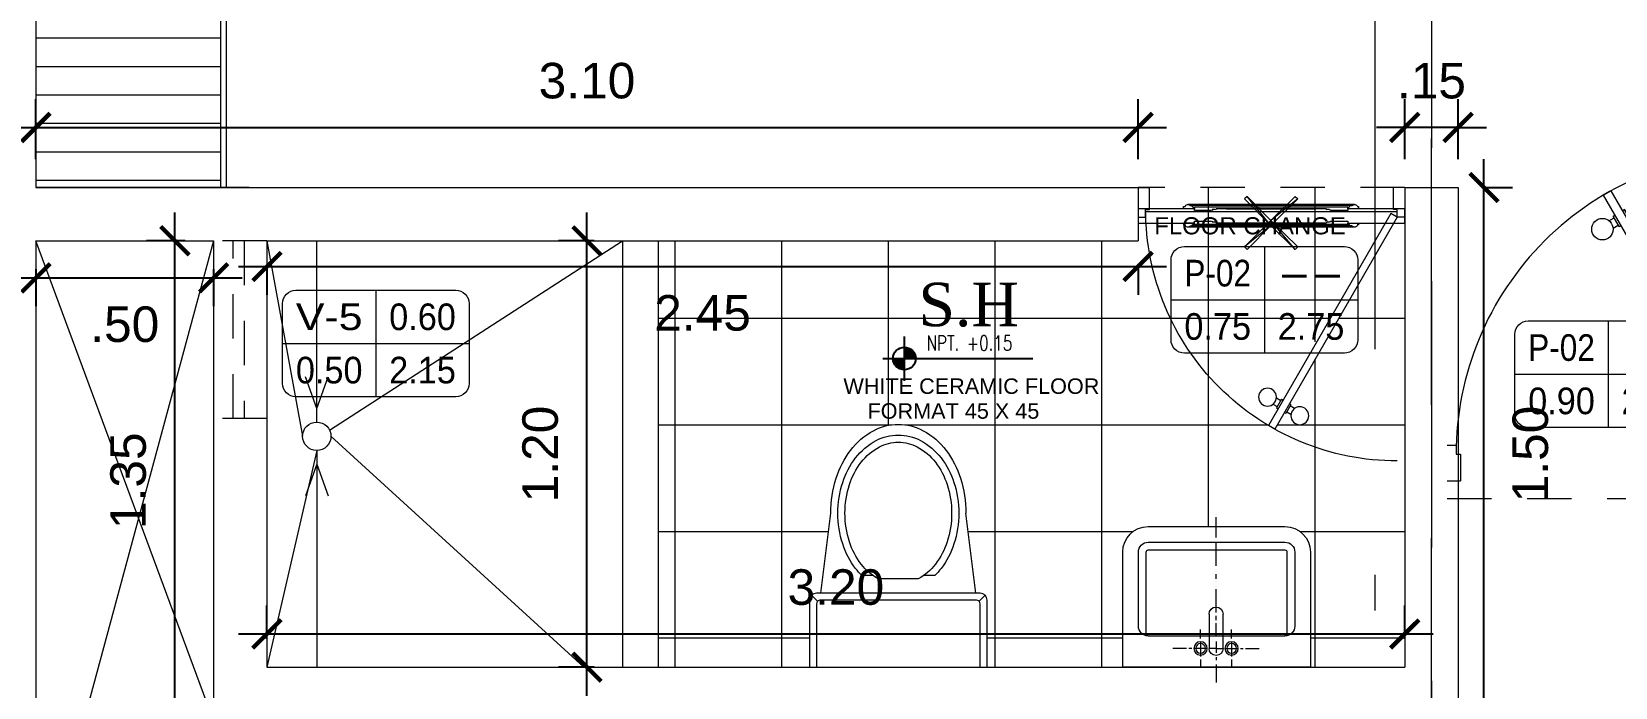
# Model space of a CAD drawing. Header units: millimetres. Extents: x -59 to 123, y 54 to 155.
# Drawn here: x -26.93 to -22.476, y 146.251 to 148.096 of the extents above; entities that cross this region are included whole.
import ezdxf
from ezdxf.enums import TextEntityAlignment as Align

# ---------------------------------------------------------------- set-up
doc = ezdxf.new("R2010")
doc.units = ezdxf.units.MM
for name, pattern in [('ACAD_ISO02W100', [15, 12, -3]), ('CONTINUA', [0]), ('DASHDOT', [25.4, 12.7, -6.35, 0, -6.35]), ('DASHED', [0.75, 0.5, -0.25]), ('HIDDEN2', [0.1875, 0.125, -0.0625])]:
    doc.linetypes.add(name, pattern=pattern)
doc.layers.get('0').update_dxf_attribs({"lineweight": 9})
doc.layers.get('Defpoints').update_dxf_attribs({"lineweight": 0})
for name, color, linetype in [('A-COT', 8, 'Continuous'), ('A-IND niveles', 8, 'Continuous'), ('A-PROY', 8, 'HIDDEN2'), ('A-TEX 010', 7, 'Continuous'), ('TEXTO', 2, 'Continuous')]:
    doc.layers.add(name, color=color, linetype=linetype)
for name, color, linetype, lineweight in [('DET-CORTE', 86, 'Continuous', 50), ('EJES', 6, 'ACAD_ISO02W100', 5), ('HP-Mobiliario', 251, 'Continuous', 0), ('mobiliario', 7, 'Continuous', 0), ('MUROS', 7, 'Continuous', 80), ('pisos', 251, 'Continuous', 0), ('PUERTAS', 7, 'Continuous', 9), ('SANITARIOS', 7, 'Continuous', 5), ('TEXTO1', 7, 'Continuous', 0), ('TEXTOS', 3, 'Continuous', 0), ('VIDRIO', 7, 'Continuous', 5)]:
    doc.layers.add(name, color=color, linetype=linetype, lineweight=lineweight)
doc.styles.add('ARIAL', font='arial.ttf')
doc.styles.add('ROMANS', font='ROMANS.SHX', dxfattribs={"width": 1.35, "height": 0.29})
doc.styles.add('ROMANS 0.75', font='romans.shx', dxfattribs={"width": 0.75})
doc.styles.add('S', font='romand.shx')
doc.styles.add('style1', font='arial.ttf', dxfattribs={"height": 0.1})
doc.styles.add('text100', font='swissek.ttf', dxfattribs={"height": 0.25})
doc.dimstyles.new('luis1', dxfattribs={"dimtxt": 0.1, "dimasz": 0.08, "dimexe": 0.08, "dimexo": 0.08, "dimgap": 0.08, "dimtad": 2, "dimzin": 4, "dimdsep": 46, "dimtxsty": 'style1', "dimblk": 'ARCHTICK', "dimcen": 2, "dimdle": 0.08, "dimclrd": 256, "dimclre": 256, "dimclrt": 256, "dimadec": 0, "dimazin": 1, "dimtfac": 1, "dimtix": 1, "dimtmove": 0, "dimatfit": 3, "dimfxl": 1, "dimtolj": 1, "dimarcsym": 0})

# ---------------------------------------------------------------- blocks, each defined once
blk = doc.blocks.new('A$C16406C30')
at = {"layer": 'HP-Mobiliario'}
for p, q in [((0.1885, 0.5), (0, 0.5)), ((0.2026, 0.4941), (0.1856, 0.4771)), ((0.1785, 0.48), (0, 0.48)), ((0.1885, 0.03), (0.1885, 0.47)), ((0.2085, 0.02), (0.2085, 0.48)), ((0.2085, 0.4681), (0.4335, 0.44)), ((0.2585, 0.3218), (0.2585, 0.3528)), ((0.2485, 0.1938), (0.2485, 0.3062)), ((0.2585, 0.1472), (0.2585, 0.1782)), ((0.2085, 0.0319), (0.4335, 0.06)), ((0, 0.02), (0.1785, 0.02)), ((0, 0), (0.1885, 0)), ((0.2026, 0.0059), (0.1856, 0.0229))]:
    blk.add_line(p, q, dxfattribs=at)
for points in [[(0.2585, 0.3528, -0.0362), (0.2779, 0.3702, -0.08725), (0.347, 0.4065, -0.077598), (0.4335, 0.42, -0.077598), (0.52, 0.4065, -0.08725), (0.5891, 0.3702, -0.105601), (0.6378, 0.3127, -0.12364), (0.6535, 0.25, -0.12364), (0.6378, 0.1873, -0.105601), (0.5891, 0.1298, -0.08725), (0.52, 0.0935, -0.077598), (0.4335, 0.08, -0.077598)], [(0.4335, 0.44, -0.076393), (0.532, 0.4249, -0.086437), (0.6103, 0.3844, -0.105872), (0.6657, 0.3199, -0.125404), (0.6835, 0.25, -0.125404), (0.6657, 0.1801, -0.105872), (0.6103, 0.1156, -0.086437), (0.532, 0.0751, -0.076393), (0.4335, 0.06, -0.076393)], [(0.2485, 0.3062, -0.100268), (0.2902, 0.3544, -0.08725), (0.3531, 0.3874, -0.077598), (0.4335, 0.4, -0.077598), (0.5139, 0.3874, -0.08725), (0.5768, 0.3544, -0.105601), (0.6201, 0.3032, -0.12364), (0.6335, 0.25, -0.12364), (0.6201, 0.1968, -0.105601), (0.5768, 0.1456, -0.08725), (0.5139, 0.1126, -0.077598), (0.4335, 0.1, -0.077598)], [(0.4335, 0.1, -0.077598), (0.3531, 0.1126, -0.08725), (0.2902, 0.1456, -0.100268), (0.2485, 0.1938, -0.12364)], [(0.4335, 0.08, -0.077598), (0.347, 0.0935, -0.08725), (0.2779, 0.1298, -0.0362), (0.2585, 0.1472, -0.12364)]]:
    blk.add_lwpolyline(points, format="xyb", dxfattribs=at)
for centre, radius, start, end in [((0.1885, 0.48), 0.02, 0, 90), ((0.1785, 0.47), 0.01, 0, 90), ((0.1785, 0.03), 0.01, 270, 0), ((0.1885, 0.02), 0.02, 270, 0)]:
    blk.add_arc(centre, radius, start, end, dxfattribs=at)
blk = doc.blocks.new('CP')
at = {"layer": 'mobiliario'}
for points in [[(25.9, 6.427), (25.9, 6.4749), (25.8947, 6.4749), (25.8947, 6.6355), (25.9351, 6.6355), (25.9351, 6.4749), (25.9298, 6.4749), (25.9298, 6.427)], [(25.8905, 6.4749), (25.8947, 6.4749), (25.8947, 6.5057), (25.8894, 6.5057), (25.8894, 6.5015)], [(25.9415, 6.5015), (25.9415, 6.5057), (25.9351, 6.5057), (25.9351, 6.4749), (25.9394, 6.4749), (25.9394, 6.4759), (25.9394, 6.477), (25.9394, 6.4781), (25.9405, 6.4791), (25.9405, 6.4802), (25.9415, 6.4802), (25.9415, 6.4812), (25.9426, 6.4812), (25.9437, 6.4812)], [(25.883, 6.494), (25.883, 6.2589), (25.883, 6.0249)], [(25.8873, 6.4866), (25.8873, 6.4812), (25.8883, 6.4812), (25.8894, 6.4802), (25.8905, 6.4791), (25.8905, 6.4781), (25.8905, 6.477), (25.8905, 6.4759), (25.8905, 6.4749)], [(25.8873, 6.4812), (25.8873, 6.2589), (25.8873, 6.0376)], [(25.8905, 6.4749), (25.8905, 6.2589), (25.8905, 6.044)], [(25.9394, 6.4749), (25.9394, 6.2589), (25.9394, 6.044)], [(25.9437, 6.4812), (25.9437, 6.4866)], [(25.9437, 6.4812), (25.9437, 6.2589), (25.9437, 6.0376)], [(25.9468, 6.494), (25.9468, 6.2589), (25.9468, 6.0249)], [(25.8947, 6.4142), (25.8947, 6.2589), (25.8947, 6.1047), (25.8947, 6.2589), (25.8947, 6.4142)], [(25.8979, 6.4164), (25.8979, 6.4238)], [(25.933, 6.4238), (25.933, 6.4164)], [(25.9351, 6.4142), (25.9351, 6.2589), (25.9351, 6.1047)], [(25.9351, 6.1334), (25.9351, 6.3855)], [(25.8277, 6.3344), (25.8203, 6.327), (25.9022, 6.2589), (25.8277, 6.3344), (25.8277, 6.3344)], [(25.8203, 6.327), (25.9022, 6.2589), (25.8883, 6.2589), (25.8203, 6.327), (25.8203, 6.327)], [(25.9628, 6.3344), (25.9022, 6.2589), (25.8883, 6.2589), (25.9628, 6.3344), (25.9628, 6.3344)], [(25.9692, 6.327), (25.9628, 6.3344), (25.9022, 6.2589), (25.9692, 6.327), (25.9692, 6.327)], [(25.8883, 6.2589), (25.8277, 6.1844), (25.8203, 6.1919), (25.8883, 6.2589), (25.8883, 6.2589)], [(25.9022, 6.2589), (25.8883, 6.2589), (25.8277, 6.1844), (25.9022, 6.2589), (25.9022, 6.2589)], [(25.9022, 6.2589), (25.8883, 6.2589), (25.9692, 6.1919), (25.9022, 6.2589), (25.9022, 6.2589)], [(25.8883, 6.2589), (25.9692, 6.1919), (25.9628, 6.1844), (25.8883, 6.2589), (25.8883, 6.2589)], [(25.8447, 6.1589), (25.8447, 6.1589)], [(25.8979, 6.094), (25.8979, 6.1015)], [(25.933, 6.1015), (25.933, 6.094)], [(25.9298, 6.0919), (25.9298, 6.044), (25.9351, 6.044), (25.9351, 5.8855), (25.9107, 5.8855), (25.9065, 5.8855), (25.8947, 5.8855), (25.8947, 6.044), (25.9, 6.044), (25.9, 6.0919)], [(25.8873, 6.0323), (25.8873, 6.0376), (25.8883, 6.0376), (25.8894, 6.0376), (25.8894, 6.0387), (25.8905, 6.0398), (25.8905, 6.0408), (25.8905, 6.0419), (25.8905, 6.0429), (25.8905, 6.044)], [(25.8905, 6.044), (25.8947, 6.044), (25.8947, 6.0132), (25.8894, 6.0132), (25.8894, 6.0176)], [(25.9394, 6.044), (25.9351, 6.044), (25.9351, 6.0132), (25.9415, 6.0132), (25.9415, 6.0174)], [(25.9437, 6.0323), (25.9437, 6.0376), (25.9426, 6.0376), (25.9415, 6.0376), (25.9405, 6.0387), (25.9405, 6.0398), (25.9394, 6.0408), (25.9394, 6.0419), (25.9394, 6.0429), (25.9394, 6.044)], [(25.8447, 6.0078), (25.8447, 6.0078)]]:
    blk.add_lwpolyline(points, dxfattribs=at)
for centre, start, end in [((25.891, 6.4945), 101.5369, 239.1395), ((25.891, 6.0254), 120.8203, 258.5038)]:
    blk.add_arc(centre, 0.00798, start, end, dxfattribs=at)
for points in [[(25.9468, 6.4956), (25.9464, 6.4988), (25.9441, 6.5014), (25.941, 6.5022)], [(25.943, 6.4877), (25.9457, 6.4893), (25.9472, 6.4924), (25.9468, 6.4956)], [(25.8942, 6.4142), (25.8957, 6.4142), (25.8968, 6.4154), (25.8968, 6.4169)], [(25.8974, 6.4249), (25.8989, 6.4249), (25.9, 6.4261), (25.9, 6.4275)], [(25.9298, 6.4275), (25.9298, 6.4261), (25.931, 6.4249), (25.9325, 6.4249)], [(25.932, 6.4169), (25.932, 6.4154), (25.9331, 6.4142), (25.9346, 6.4142)], [(25.8968, 6.102), (25.8968, 6.1035), (25.8957, 6.1047), (25.8942, 6.1047)], [(25.9346, 6.1047), (25.9331, 6.1047), (25.932, 6.1035), (25.932, 6.102)], [(25.9, 6.0924), (25.9, 6.0939), (25.8989, 6.0951), (25.8974, 6.0951)], [(25.9325, 6.0951), (25.931, 6.0951), (25.9298, 6.0939), (25.9298, 6.0924)], [(25.941, 6.0177), (25.9441, 6.0186), (25.9464, 6.0212), (25.9468, 6.0243)], [(25.9468, 6.0243), (25.9472, 6.0275), (25.9457, 6.0306), (25.943, 6.0322)]]:
    blk.add_open_spline(points, degree=3, dxfattribs=at)
blk = doc.blocks.new('rf67')
at = {"layer": 'PUERTAS', "ltscale": 0.075}
for p, q in [((2984.4541, 394.8959), (2984.4292, 394.895)), ((2984.4585, 394.0686), (2984.4292, 394.895)), ((2984.4834, 394.0695), (2984.4541, 394.8959)), ((2983.711, 394.4797), (2983.7334, 394.4678)), ((2983.7334, 394.4678), (2983.7215, 394.4454)), ((2983.7215, 394.4454), (2983.7327, 394.4394)), ((2983.7327, 394.4394), (2983.6977, 394.3735)), ((2983.6641, 394.3914), (2983.6977, 394.3735)), ((2984.4603, 394.0531), (2984.4253, 393.9872)), ((2984.4834, 394.0695), (2984.4585, 394.0686)), ((2984.4715, 394.0471), (2984.4603, 394.0531)), ((2984.4834, 394.0695), (2984.4715, 394.0471)), ((2984.5059, 394.0576), (2984.4834, 394.0695)), ((2984.459, 393.9693), (2984.4253, 393.9872))]:
    blk.add_line(p, q, dxfattribs=at)
at = {"layer": 'PUERTAS', "ltscale": 0.01}
for p, q in [((2984.4089, 394.8242), (2984.4257, 394.8248)), ((2984.4255, 394.8297), (2984.4315, 394.8299)), ((2984.4267, 394.796), (2984.4255, 394.8297)), ((2984.4625, 394.831), (2984.4565, 394.8308)), ((2984.4637, 394.7974), (2984.4625, 394.831)), ((2984.4794, 394.8268), (2984.4627, 394.8262)), ((2984.4803, 394.8026), (2984.4636, 394.802)), ((2984.4098, 394.8001), (2984.4265, 394.8006)), ((2984.4267, 394.796), (2984.4327, 394.7962)), ((2984.4637, 394.7974), (2984.4577, 394.7971))]:
    blk.add_line(p, q, dxfattribs=at)
for centre in [(2984.5074, 394.8161), (2984.3818, 394.8116)]:
    blk.add_circle(centre, 0.0302, dxfattribs=at)
blk.add_arc((2984.4709, 394.0476), 0.8484, 61.9779, 152.0448, dxfattribs=at)
blk = doc.blocks.new('A$C37766BCA')
blk.add_line((0, 0.181), (1.22, 0.181))
at = {"const_width": 0.0923}
for points in [[(0.221, 0.181, 0.414214), (0.174, 0.227, 0.414214)], [(0.128, 0.181, 0.414214), (0.174, 0.135)]]:
    blk.add_lwpolyline(points, format="xyb", dxfattribs=at)
blk.add_lwpolyline([(0.174, 0), (0.174, 0.361)])
blk.add_circle((0.174, 0.181), 0.0923)
blk = doc.blocks.new('CUADROVANOS3')
blk.add_lwpolyline([(-0.2625, -0.1125), (-0.2625, 0.1125, -0.414214), (-0.225, 0.15), (0.225, 0.15, -0.414214), (0.2625, 0.1125), (0.2625, -0.1125, -0.414214), (0.225, -0.15), (-0.225, -0.15, -0.414214)], format="xyb", close=True)
for points in [[(0, 0.15), (0, -0.15)], [(-0.2625, 0), (0.2625, 0)]]:
    blk.add_lwpolyline(points)
at = {"layer": 'TEXTOS', "style": 'S', "flags": 8}
for tag, width, p, p2 in [('CODIGO', 1.029412, (-0.225, 0.0375), (-0.0375, 0.0375)), ('ALFEIZAR', 0.739437, (0.0375, 0.0375), (0.225, 0.0375)), ('ANCHO', 0.772059, (-0.225, -0.1125), (-0.0375, -0.1125)), ('ALTO', 0.772059, (0.0375, -0.1125), (0.225, -0.1125))]:
    blk.add_attdef(tag, text='', height=0.075, dxfattribs=dict(at, width=width)).set_placement(p, p2, align=Align.FIT)
blk = doc.blocks.new('LAV-5')
for p, q in [((-0.264, 0), (-0.264, -0.3242)), ((0, 0), (-0.264, 0)), ((-0.0451, -0.0222), (-0.0451, 0.0007)), ((-0.0015, -0.0076), (-0.0015, 0.043)), ((0.264, 0), (0, 0)), ((0.0421, -0.0222), (0.0421, 0.0007)), ((0.264, -0.3242), (0.264, 0)), ((-0.0451, -0.0433), (-0.0451, -0.0306)), ((-0.0451, -0.0726), (-0.0451, -0.0433)), ((-0.0015, -0.0282), (-0.0015, -0.0196)), ((-0.0015, -0.0282), (-0.0015, -0.0196)), ((-0.0015, -0.0726), (-0.0015, -0.0409)), ((-0.0015, -0.0726), (-0.0015, -0.0409)), ((0.0421, -0.0433), (0.0421, -0.0306)), ((0.0421, -0.0726), (0.0421, -0.0433)), ((-0.198, -0.0886), (-0.198, -0.3242)), ((-0.1922, -0.088), (0.1922, -0.088)), ((-0.0846, -0.0529), (-0.123, -0.0529)), ((-0.07, -0.0529), (-0.0777, -0.0529)), ((-0.0264, -0.0529), (-0.064, -0.0529)), ((-0.0451, -0.0812), (-0.0451, -0.106)), ((-0.0015, -0.0529), (-0.0212, -0.0529)), ((-0.0212, -0.1496), (-0.0212, -0.0529)), ((-0.0015, -0.0529), (-0.017, -0.0529)), ((-0.0015, -0.0529), (0.0182, -0.0529)), ((-0.0015, -0.0529), (0.014, -0.0529)), ((-0.0011, -0.0863), (-0.0011, -0.124)), ((0.0182, -0.0529), (0.0182, -0.1496)), ((0.0234, -0.0529), (0.061, -0.0529)), ((0.0421, -0.0812), (0.0421, -0.106)), ((0.067, -0.0529), (0.0747, -0.0529)), ((0.0816, -0.0529), (0.12, -0.0529)), ((0.198, -0.3242), (0.198, -0.0886)), ((-0.22, -0.1158), (-0.22, -0.3242)), ((-0.0011, -0.1326), (-0.0011, -0.1445)), ((0.22, -0.3242), (0.22, -0.1158)), ((-0.0011, -0.1539), (-0.0011, -0.2199)), ((-0.0015, -0.2489), (-0.0015, -0.2618)), ((-0.0015, -0.2857), (-0.0015, -0.3507)), ((-0.1922, -0.33), (0.1922, -0.33)), ((-0.1922, -0.352), (0.1922, -0.352)), ((-0.0015, -0.329), (-0.0015, -0.347)), ((-0.1922, -0.396), (0.1922, -0.396)), ((-0.0015, -0.365), (-0.0015, -0.4223))]:
    blk.add_line(p, q)
for centre, radius in [((-0.0451, -0.0529), 0.0188), ((-0.0451, -0.0529), 0.0137), ((0.0421, -0.0529), 0.0188), ((0.0421, -0.0529), 0.0137)]:
    blk.add_circle(centre, radius)
for centre, radius, start, end in [((-0.0015, -0.0529), 0.0197, 90, 180), ((-0.0015, -0.0529), 0.0197, 0, 90), ((-0.1922, -0.1158), 0.0278, 90, 180), ((0.1922, -0.1158), 0.0278, 0, 90), ((-0.0015, -0.1496), 0.0197, 180, 270), ((-0.0015, -0.1496), 0.0197, 270, 0), ((-0.1922, -0.3242), 0.0718, 180, 270), ((-0.1922, -0.3242), 0.0278, 180, 270), ((-0.1922, -0.3242), 0.00583, 180, 270), ((0.1922, -0.3242), 0.0718, 270, 0), ((0.1922, -0.3242), 0.0278, 270, 0), ((0.1922, -0.3242), 0.00583, 270, 0)]:
    blk.add_arc(centre, radius, start, end)
blk = doc.blocks.new('_ArchTick')
at = {"color": 0, "linetype": 'ByBlock', "const_width": 0.15}
blk.add_lwpolyline([(-0.5, -0.5), (0.5, 0.5)], dxfattribs=at)
blk = doc.blocks.new('*D398')
at = {"layer": 'A-COT', "linetype": 'Continuous', "lineweight": -2, "transparency": 16777216}
for p, q in [((-27.3971, 150.6123), (-27.3971, 147.5773)), ((-27.2971, 150.5323), (-27.4771, 150.5323)), ((-27.2971, 147.6573), (-27.4771, 147.6573))]:
    blk.add_line(p, q, dxfattribs=at)
at = {"layer": 'Defpoints', "color": 0, "linetype": 'CONTINUA', "transparency": 16777216}
for p in [(-27.1437, 150.5323), (-27.3971, 147.6573), (-26.9183, 147.6573)]:
    blk.add_point(p, dxfattribs=at)
at = {"layer": 'A-COT', "linetype": 'CONTINUA', "lineweight": -2, "transparency": 16777216, "xscale": 0.08, "yscale": 0.08, "zscale": 0.08}
for p, rotation in [((-27.3971, 150.5323), 90), ((-27.3971, 147.6573), 270)]:
    blk.add_blockref('_ArchTick', p, dxfattribs=dict(at, rotation=rotation))
at = {"layer": 'A-COT', "linetype": 'CONTINUA', "lineweight": 5, "transparency": 16777216, "insert": (-27.5281, 149.0948), "char_height": 0.1, "attachment_point": 5, "rotation": 90, "style": 'style1'}
blk.add_mtext('\\A1;2.88', dxfattribs=at)
blk = doc.blocks.new('*D399')
at = {"layer": 'A-COT', "linetype": 'Continuous', "lineweight": -2, "transparency": 16777216}
for p, q in [((-27.3971, 147.6573), (-27.3971, 147.7373)), ((-27.2971, 147.6573), (-27.4771, 147.6573)), ((-27.3971, 147.6573), (-27.3971, 147.5073)), ((-27.2971, 147.5073), (-27.4771, 147.5073)), ((-27.3971, 147.5073), (-27.3971, 147.4273))]:
    blk.add_line(p, q, dxfattribs=at)
at = {"layer": 'Defpoints', "color": 0, "linetype": 'CONTINUA', "transparency": 16777216}
for p in [(-26.9183, 147.6573), (-27.3971, 147.5073), (-26.9183, 147.5073)]:
    blk.add_point(p, dxfattribs=at)
at = {"layer": 'A-COT', "linetype": 'CONTINUA', "lineweight": -2, "transparency": 16777216, "xscale": 0.08, "yscale": 0.08, "zscale": 0.08}
for p, rotation in [((-27.3971, 147.6573), 270), ((-27.3971, 147.5073), 90)]:
    blk.add_blockref('_ArchTick', p, dxfattribs=dict(at, rotation=rotation))
at = {"layer": 'A-COT', "linetype": 'CONTINUA', "lineweight": 5, "transparency": 16777216, "insert": (-27.5281, 147.5823), "char_height": 0.1, "attachment_point": 5, "rotation": 90, "style": 'style1'}
blk.add_mtext('\\A1;.15', dxfattribs=at)
blk = doc.blocks.new('*D400')
at = {"layer": 'A-COT', "linetype": 'Continuous', "lineweight": -2, "transparency": 16777216}
for p, q in [((-27.3971, 147.5873), (-27.3971, 145.5773)), ((-27.2971, 147.5073), (-27.4771, 147.5073)), ((-27.2971, 145.6573), (-27.4771, 145.6573))]:
    blk.add_line(p, q, dxfattribs=at)
at = {"layer": 'Defpoints', "color": 0, "linetype": 'CONTINUA', "transparency": 16777216}
for p in [(-26.9183, 147.5073), (-27.3971, 145.6573), (-26.9183, 145.6573)]:
    blk.add_point(p, dxfattribs=at)
at = {"layer": 'A-COT', "linetype": 'CONTINUA', "lineweight": -2, "transparency": 16777216, "xscale": 0.08, "yscale": 0.08, "zscale": 0.08}
for p, rotation in [((-27.3971, 147.5073), 90), ((-27.3971, 145.6573), 270)]:
    blk.add_blockref('_ArchTick', p, dxfattribs=dict(at, rotation=rotation))
at = {"layer": 'A-COT', "linetype": 'CONTINUA', "lineweight": 5, "transparency": 16777216, "insert": (-27.5281, 146.5823), "char_height": 0.1, "attachment_point": 5, "rotation": 90, "style": 'style1'}
blk.add_mtext('\\A1;1.85', dxfattribs=at)
blk = doc.blocks.new('*D475')
at = {"layer": 'A-COT', "linetype": 'Continuous', "lineweight": -2, "transparency": 16777216}
for p, q in [((-26.9183, 147.7373), (-26.9183, 147.9063)), ((-23.8183, 147.7373), (-23.8183, 147.9063)), ((-26.9983, 147.8263), (-23.7383, 147.8263))]:
    blk.add_line(p, q, dxfattribs=at)
at = {"layer": 'Defpoints', "color": 0, "linetype": 'CONTINUA', "transparency": 16777216}
for p in [(-23.8183, 147.8263), (-26.9183, 147.6573), (-23.8183, 147.6573)]:
    blk.add_point(p, dxfattribs=at)
at = {"layer": 'A-COT', "linetype": 'CONTINUA', "lineweight": -2, "transparency": 16777216, "xscale": 0.08, "yscale": 0.08, "zscale": 0.08, "rotation": 180}
blk.add_blockref('_ArchTick', (-26.9183, 147.8263), dxfattribs=at)
at = {"layer": 'A-COT', "linetype": 'CONTINUA', "lineweight": -2, "transparency": 16777216, "xscale": 0.08, "yscale": 0.08, "zscale": 0.08}
blk.add_blockref('_ArchTick', (-23.8183, 147.8263), dxfattribs=at)
at = {"layer": 'A-COT', "linetype": 'CONTINUA', "lineweight": 5, "transparency": 16777216, "insert": (-25.3683, 147.9574), "char_height": 0.1, "attachment_point": 5, "style": 'style1'}
blk.add_mtext('\\A1;3.10', dxfattribs=at)
blk = doc.blocks.new('*D476')
at = {"layer": 'A-COT', "linetype": 'Continuous', "lineweight": -2, "transparency": 16777216}
for p, q in [((-26.3483, 147.435), (-23.7383, 147.435)), ((-26.2683, 147.435), (-26.2683, 147.355)), ((-23.8183, 147.435), (-23.8183, 147.355))]:
    blk.add_line(p, q, dxfattribs=at)
at = {"layer": 'Defpoints', "color": 0, "linetype": 'CONTINUA', "transparency": 16777216}
for p in [(-26.2683, 147.5073), (-23.8183, 147.5073), (-23.8183, 147.435)]:
    blk.add_point(p, dxfattribs=at)
at = {"layer": 'A-COT', "linetype": 'CONTINUA', "lineweight": -2, "transparency": 16777216, "xscale": 0.08, "yscale": 0.08, "zscale": 0.08, "rotation": 180}
blk.add_blockref('_ArchTick', (-26.2683, 147.435), dxfattribs=at)
at = {"layer": 'A-COT', "linetype": 'CONTINUA', "lineweight": -2, "transparency": 16777216, "xscale": 0.08, "yscale": 0.08, "zscale": 0.08}
blk.add_blockref('_ArchTick', (-23.8183, 147.435), dxfattribs=at)
at = {"layer": 'A-COT', "linetype": 'CONTINUA', "lineweight": 5, "transparency": 16777216, "insert": (-25.0433, 147.3039), "char_height": 0.1, "attachment_point": 5, "style": 'style1'}
blk.add_mtext('\\A1;2.45', dxfattribs=at)
blk = doc.blocks.new('*D477')
at = {"layer": 'A-COT', "linetype": 'Continuous', "lineweight": -2, "transparency": 16777216}
for p, q in [((-23.0683, 147.7373), (-23.0683, 147.9063)), ((-22.9183, 147.7373), (-22.9183, 147.9063)), ((-23.0683, 147.8263), (-23.1483, 147.8263)), ((-22.9183, 147.8263), (-23.0683, 147.8263)), ((-22.9183, 147.8263), (-22.8383, 147.8263))]:
    blk.add_line(p, q, dxfattribs=at)
at = {"layer": 'Defpoints', "color": 0, "linetype": 'CONTINUA', "transparency": 16777216}
for p in [(-23.0683, 147.8263), (-23.0683, 147.6573), (-22.9183, 147.6573)]:
    blk.add_point(p, dxfattribs=at)
at = {"layer": 'A-COT', "linetype": 'CONTINUA', "lineweight": -2, "transparency": 16777216, "xscale": 0.08, "yscale": 0.08, "zscale": 0.08}
blk.add_blockref('_ArchTick', (-23.0683, 147.8263), dxfattribs=at)
at = {"layer": 'A-COT', "linetype": 'CONTINUA', "lineweight": -2, "transparency": 16777216, "xscale": 0.08, "yscale": 0.08, "zscale": 0.08, "rotation": 180}
blk.add_blockref('_ArchTick', (-22.9183, 147.8263), dxfattribs=at)
at = {"layer": 'A-COT', "linetype": 'CONTINUA', "lineweight": 5, "transparency": 16777216, "insert": (-22.9933, 147.9573), "char_height": 0.1, "attachment_point": 5, "style": 'style1'}
blk.add_mtext('\\A1;.15', dxfattribs=at)
blk = doc.blocks.new('*D478')
at = {"layer": 'A-COT', "linetype": 'Continuous', "lineweight": -2, "transparency": 16777216}
for p, q in [((-22.8457, 146.0773), (-22.8457, 147.7373)), ((-22.8457, 147.6573), (-22.7657, 147.6573)), ((-22.8457, 146.1573), (-22.7657, 146.1573))]:
    blk.add_line(p, q, dxfattribs=at)
at = {"layer": 'Defpoints', "color": 0, "linetype": 'CONTINUA', "transparency": 16777216}
for p in [(-22.9183, 147.6573), (-22.8457, 147.6573), (-22.9183, 146.1573)]:
    blk.add_point(p, dxfattribs=at)
at = {"layer": 'A-COT', "linetype": 'CONTINUA', "lineweight": -2, "transparency": 16777216, "xscale": 0.08, "yscale": 0.08, "zscale": 0.08}
for p, rotation in [((-22.8457, 147.6573), 90), ((-22.8457, 146.1573), 270)]:
    blk.add_blockref('_ArchTick', p, dxfattribs=dict(at, rotation=rotation))
at = {"layer": 'A-COT', "linetype": 'CONTINUA', "lineweight": 5, "transparency": 16777216, "insert": (-22.7147, 146.9073), "char_height": 0.1, "attachment_point": 5, "rotation": 90, "style": 'style1'}
blk.add_mtext('\\A1;1.50', dxfattribs=at)
blk = doc.blocks.new('*D484')
at = {"layer": 'A-COT', "linetype": 'Continuous', "lineweight": -2, "transparency": 16777216}
for p, q in [((-26.5273, 146.0773), (-26.5273, 147.5873)), ((-26.4983, 147.5073), (-26.6073, 147.5073)), ((-26.4983, 146.1573), (-26.6073, 146.1573))]:
    blk.add_line(p, q, dxfattribs=at)
at = {"layer": 'Defpoints', "color": 0, "linetype": 'CONTINUA', "transparency": 16777216}
for p in [(-26.5273, 147.5073), (-26.4183, 147.5073), (-26.4183, 146.1573)]:
    blk.add_point(p, dxfattribs=at)
at = {"layer": 'A-COT', "linetype": 'CONTINUA', "lineweight": -2, "transparency": 16777216, "xscale": 0.08, "yscale": 0.08, "zscale": 0.08}
for p, rotation in [((-26.5273, 147.5073), 90), ((-26.5273, 146.1573), 270)]:
    blk.add_blockref('_ArchTick', p, dxfattribs=dict(at, rotation=rotation))
at = {"layer": 'A-COT', "linetype": 'CONTINUA', "lineweight": 5, "transparency": 16777216, "insert": (-26.6584, 146.8323), "char_height": 0.1, "attachment_point": 5, "rotation": 90, "style": 'style1'}
blk.add_mtext('\\A1;1.35', dxfattribs=at)
blk = doc.blocks.new('*D485')
at = {"layer": 'A-COT', "linetype": 'Continuous', "lineweight": -2, "transparency": 16777216}
for p, q in [((-26.9183, 147.4273), (-26.9183, 147.3231)), ((-26.4183, 147.4273), (-26.4183, 147.3231)), ((-26.9983, 147.4031), (-26.3383, 147.4031))]:
    blk.add_line(p, q, dxfattribs=at)
at = {"layer": 'Defpoints', "color": 0, "linetype": 'CONTINUA', "transparency": 16777216}
for p in [(-26.9183, 147.5073), (-26.4183, 147.5073), (-26.4183, 147.4031)]:
    blk.add_point(p, dxfattribs=at)
at = {"layer": 'A-COT', "linetype": 'CONTINUA', "lineweight": -2, "transparency": 16777216, "xscale": 0.08, "yscale": 0.08, "zscale": 0.08, "rotation": 180}
blk.add_blockref('_ArchTick', (-26.9183, 147.4031), dxfattribs=at)
at = {"layer": 'A-COT', "linetype": 'CONTINUA', "lineweight": -2, "transparency": 16777216, "xscale": 0.08, "yscale": 0.08, "zscale": 0.08}
blk.add_blockref('_ArchTick', (-26.4183, 147.4031), dxfattribs=at)
at = {"layer": 'A-COT', "linetype": 'CONTINUA', "lineweight": 5, "transparency": 16777216, "insert": (-26.6683, 147.272), "char_height": 0.1, "attachment_point": 5, "style": 'style1'}
blk.add_mtext('\\A1;.50', dxfattribs=at)
blk = doc.blocks.new('*D488')
at = {"layer": 'A-COT', "linetype": 'Continuous', "lineweight": -2, "transparency": 16777216}
for p, q in [((-26.2683, 146.3873), (-26.2683, 146.4812)), ((-23.0683, 146.3873), (-23.0683, 146.4812)), ((-26.3483, 146.4012), (-22.9883, 146.4012))]:
    blk.add_line(p, q, dxfattribs=at)
at = {"layer": 'Defpoints', "color": 0, "linetype": 'CONTINUA', "transparency": 16777216}
for p in [(-23.0683, 146.4012), (-26.2683, 146.3073), (-23.0683, 146.3073)]:
    blk.add_point(p, dxfattribs=at)
at = {"layer": 'A-COT', "linetype": 'CONTINUA', "lineweight": -2, "transparency": 16777216, "xscale": 0.08, "yscale": 0.08, "zscale": 0.08, "rotation": 180}
blk.add_blockref('_ArchTick', (-26.2683, 146.4012), dxfattribs=at)
at = {"layer": 'A-COT', "linetype": 'CONTINUA', "lineweight": -2, "transparency": 16777216, "xscale": 0.08, "yscale": 0.08, "zscale": 0.08}
blk.add_blockref('_ArchTick', (-23.0683, 146.4012), dxfattribs=at)
at = {"layer": 'A-COT', "linetype": 'CONTINUA', "lineweight": 5, "transparency": 16777216, "insert": (-24.6683, 146.5323), "char_height": 0.1, "attachment_point": 5, "style": 'style1'}
blk.add_mtext('\\A1;3.20', dxfattribs=at)
blk = doc.blocks.new('*D489')
at = {"layer": 'A-COT', "linetype": 'Continuous', "lineweight": -2, "transparency": 16777216}
for p, q in [((-25.3684, 146.2273), (-25.3684, 147.5873)), ((-25.3483, 147.5073), (-25.4484, 147.5073)), ((-25.3483, 146.3073), (-25.4484, 146.3073))]:
    blk.add_line(p, q, dxfattribs=at)
at = {"layer": 'Defpoints', "color": 0, "linetype": 'CONTINUA', "transparency": 16777216}
for p in [(-25.3684, 147.5073), (-25.2683, 147.5073), (-25.2683, 146.3073)]:
    blk.add_point(p, dxfattribs=at)
at = {"layer": 'A-COT', "linetype": 'CONTINUA', "lineweight": -2, "transparency": 16777216, "xscale": 0.08, "yscale": 0.08, "zscale": 0.08}
for p, rotation in [((-25.3684, 147.5073), 90), ((-25.3684, 146.3073), 270)]:
    blk.add_blockref('_ArchTick', p, dxfattribs=dict(at, rotation=rotation))
at = {"layer": 'A-COT', "linetype": 'CONTINUA', "lineweight": 5, "transparency": 16777216, "insert": (-25.4995, 146.9073), "char_height": 0.1, "attachment_point": 5, "rotation": 90, "style": 'style1'}
blk.add_mtext('\\A1;1.20', dxfattribs=at)

msp = doc.modelspace()

# ---------------------------------------------------------------- hatches: boundary and pattern name
at = {"layer": 'mobiliario', "lineweight": 5}
h = msp.add_hatch(dxfattribs=at)
h.set_pattern_fill('_USER', color=256, scale=0.08, pattern_type=0)
h.set_pattern_definition([(360, (24.42645, 326.958084), (1e-17, 0.08), [])])
h.paths.add_polyline_path([(-26.3833, 149.0198), (-26.3833, 150.3823), (-26.9183, 150.3823), (-26.9183, 147.6573), (-26.3983, 147.6573), (-26.3983, 149.0198)])
at = {"layer": 'pisos', "lineweight": 5}
h = msp.add_hatch(dxfattribs=at)
h.set_pattern_fill('_USER', color=256, scale=0.3, angle=90, double=1, pattern_type=0)
h.set_pattern_definition([(90, (-120.5205, 144.88946), (-0.3, 2e-17), []), (180, (-120.5205, 144.88946), (-4e-17, -0.3), [])])
h.paths.add_polyline_path([(-23.434, 146.9772), (-23.434, 146.9772), (-23.4351, 146.9778, -0.263699), (-23.7968, 147.5739), (-23.8183, 147.5739), (-23.8183, 147.5073), (-25.1683, 147.5073), (-25.1683, 146.3073), (-24.7427, 146.3073), (-24.7427, 146.4958, -0.414214), (-24.7227, 146.5158), (-24.7108, 146.5158), (-24.6827, 146.7408, -0.076393), (-24.6675, 146.8392, -0.086437), (-24.627, 146.9176, -0.105872), (-24.5625, 146.973, -0.125404), (-24.4927, 146.9908, -0.125404), (-24.4228, 146.973, -0.105872), (-24.3583, 146.9176, -0.086437), (-24.3178, 146.8392, -0.076393), (-24.3027, 146.7408), (-24.2745, 146.5158), (-24.2627, 146.5158, -0.414214), (-24.2427, 146.4958), (-24.2427, 146.3073), (-23.8616, 146.3073), (-23.8616, 146.6314, -0.414214), (-23.7897, 146.7033), (-23.4054, 146.7033, -0.414214), (-23.3336, 146.6314), (-23.3336, 146.3073), (-23.0683, 146.3073), (-23.0683, 147.5739), (-23.0894, 147.5739), (-23.3928, 147.0485), (-23.3884, 147.046), (-23.3783, 147.0356, -0.610048), (-23.3384, 147.0151, -1.065926), (-23.3886, 147.0183), (-23.4004, 147.0252), (-23.4025, 147.0217), (-23.4068, 147.0242)])
h.paths.add_polyline_path([(-23.1075, 147.5844), (-23.0894, 147.5739), (-23.0894, 147.5951), (-23.1, 147.5951), (-23.1, 147.6573), (-23.7865, 147.6573), (-23.7865, 147.5951), (-23.7971, 147.5951), (-23.7971, 147.5948, 0.264184), (-23.452, 146.9876), (-23.4249, 147.0346), (-23.4292, 147.0371), (-23.4391, 147.0474, -0.619254), (-23.4794, 147.0675, -1.050106), (-23.4292, 147.0651), (-23.4171, 147.0581), (-23.4152, 147.0614)])

# ---------------------------------------------------------------- linework, layer by layer
at = {"lineweight": 5}
for p, q in [((-25.2683, 147.5073), (-25.2683, 146.3073)), ((-25.1683, 147.5073), (-25.1683, 146.3073))]:
    msp.add_line(p, q, dxfattribs=at)
at = {"layer": 'A-COT', "lineweight": 5}
for p, q in [((-26.2683, 147.5073), (-26.1683, 146.9573)), ((-26.1283, 146.9973), (-26.1283, 147.5073)), ((-26.0923, 146.9748), (-25.2683, 147.5073)), ((-26.1283, 147.0359), (-26.1603, 147.1248)), ((-26.1283, 147.0359), (-26.0963, 147.1248)), ((-26.0883, 146.9573), (-25.3776, 146.3073)), ((-26.1283, 146.9173), (-26.2683, 146.3073)), ((-26.1283, 146.9173), (-26.1283, 146.3073)), ((-26.1283, 146.8787), (-26.1603, 146.7898)), ((-26.1283, 146.8787), (-26.0963, 146.7898))]:
    msp.add_line(p, q, dxfattribs=at)
msp.add_circle((-26.1283, 146.9573), 0.04, dxfattribs=at)
at = {"layer": 'A-PROY', "lineweight": 5}
for p, q in [((-23.0683, 147.6573), (-23.8183, 147.6573)), ((-26.2683, 147.5073), (-26.4183, 147.5073)), ((-26.2683, 147.5073), (-26.4183, 147.5073)), ((-26.3631, 147.0073), (-26.3631, 147.5073)), ((-26.3327, 147.5073), (-26.3327, 147.0073)), ((-26.2683, 147.0073), (-26.4183, 147.0073)), ((-22.9493, 146.7823), (-22.0493, 146.7823))]:
    msp.add_line(p, q, dxfattribs=at)
at = {"layer": 'DET-CORTE', "linetype": 'DASHDOT', "lineweight": 5, "ltscale": 0.1}
msp.add_line((-23.1521, 151.1124), (-23.1521, 130.3989), dxfattribs=at)
at = {"layer": 'EJES', "linetype": 'DASHED', "lineweight": 5, "ltscale": 1.5}
for p, q in [((-22.9933, 151.8941), (-22.9933, 130.7352)), ((-22.9933, 151.8941), (-22.9933, 130.7352)), ((-22.9933, 130.1705), (-22.9933, 151.3293)), ((-22.9933, 130.1705), (-22.9933, 151.3293))]:
    msp.add_line(p, q, dxfattribs=at)
at = {"layer": 'HP-Mobiliario', "lineweight": 5}
msp.add_line((-26.3183, 147.6573), (-26.9183, 147.6573), dxfattribs=at)
at = {"layer": 'mobiliario', "lineweight": 5, "ltscale": 0.3}
for p, q in [((-26.4183, 146.1573), (-26.9183, 147.5073)), ((-26.4183, 147.5073), (-26.9183, 145.6573))]:
    msp.add_line(p, q, dxfattribs=at)
at = {"layer": 'MUROS', "lineweight": 5}
for p, q in [((-26.9183, 150.3823), (-26.9183, 147.6573)), ((-26.9183, 147.6573), (-23.8183, 147.6573)), ((-23.8183, 147.6573), (-23.8183, 147.5073)), ((-23.0683, 147.6573), (-22.9183, 147.6573)), ((-23.0683, 147.6573), (-23.0683, 146.3073)), ((-22.9183, 147.6573), (-22.9183, 146.1573)), ((-26.9183, 147.5073), (-26.9183, 147.0323)), ((-26.9183, 147.5073), (-26.4183, 147.5073)), ((-26.2683, 147.5073), (-23.8183, 147.5073)), ((-26.2683, 146.3073), (-23.0683, 146.3073))]:
    msp.add_line(p, q, dxfattribs=at)
at = {"layer": 'MUROS', "linetype": 'CONTINUA', "lineweight": 5}
for p, q in [((-26.9183, 147.5073), (-26.9183, 145.6573)), ((-26.4183, 147.5073), (-26.4183, 146.1573)), ((-26.2683, 147.5073), (-26.2683, 146.3073))]:
    msp.add_line(p, q, dxfattribs=at)
at = {"layer": 'VIDRIO', "lineweight": 5}
for p, q in [((-26.3833, 150.3823), (-26.3833, 147.6573)), ((-26.3983, 147.6573), (-26.3983, 149.0198))]:
    msp.add_line(p, q, dxfattribs=at)

# ---------------------------------------------------------------- block references
at = {"lineweight": 5, "xscale": -1.000145369431387, "yscale": 1.000145369431387, "zscale": 1.000145369431387, "rotation": 270}
msp.add_blockref('CP', (-29.7047, 121.6588), dxfattribs=at)
at = {"layer": 'A-IND niveles', "lineweight": 5, "xscale": 0.3456000000000008, "yscale": 0.3456000000000008, "zscale": 0.3456000000000008}
msp.add_blockref('A$C37766BCA', (-24.5359, 147.1135), dxfattribs=at)
at = {"layer": 'HP-Mobiliario', "lineweight": 5, "rotation": 90}
msp.add_blockref('A$C16406C30', (-24.2427, 146.3073), dxfattribs=at)
at = {"layer": 'PUERTAS', "lineweight": 5, "yscale": 0.8333333333377142, "zscale": 0.8333333333377142}
for p, xscale, rotation in [((-2065.6544, 1604.0368), -0.8333333333377142, 152.0308016876202), ((1433.4612, -1896.4289), 0.8333333333377142, 117.9691983123798)]:
    msp.add_blockref('rf67', p, dxfattribs=dict(at, xscale=xscale, rotation=rotation))
at = {"layer": 'PUERTAS', "lineweight": 5, "rotation": 27.96919831237964}
msp.add_blockref('rf67', (-2473.1526, -1600.8231), dxfattribs=at)
at = {"layer": 'SANITARIOS', "linetype": 'Continuous', "lineweight": 5, "xscale": -1, "rotation": 180}
msp.add_blockref('LAV-5', (-23.5976, 146.3073), dxfattribs=at)
at = {"layer": 'VIDRIO', "lineweight": 5, "ltscale": 0.25}
ref = msp.add_blockref('CUADROVANOS3', (-23.4632, 147.3413), dxfattribs=at)
ref.add_attrib('CODIGO', 'P-02', dxfattribs={"layer": 'TEXTOS', "color": 2, "height": 0.075, "style": 'ARIAL', "width": 0.847203, "flags": 8}).set_placement((-23.6882, 147.3788), (-23.5007, 147.3788), align=Align.FIT)
ref.add_attrib('ALTO', '2.75', dxfattribs={"layer": 'TEXTOS', "color": 2, "height": 0.075, "style": 'ARIAL', "width": 0.919468, "flags": 8}).set_placement((-23.4257, 147.2288), (-23.2382, 147.2288), align=Align.FIT)
ref.add_attrib('ANCHO', '0.75', dxfattribs={"layer": 'TEXTOS', "color": 2, "height": 0.075, "style": 'ARIAL', "width": 0.919468, "flags": 8}).set_placement((-23.6882, 147.2288), (-23.5007, 147.2288), align=Align.FIT)
ref.add_attrib('ALFEIZAR', '--', dxfattribs={"layer": 'TEXTOS', "color": 2, "height": 0.075, "style": 'ARIAL', "width": 2.68695, "flags": 8}).set_placement((-23.4257, 147.3788), (-23.2382, 147.3788), align=Align.FIT)
ref = msp.add_blockref('CUADROVANOS3', (-25.9621, 147.2185), dxfattribs=at)
ref.add_attrib('CODIGO', 'V-5', dxfattribs={"layer": 'TEXTOS', "color": 2, "height": 0.075, "style": 'ARIAL', "width": 1.149984, "flags": 8}).set_placement((-26.1871, 147.256), (-25.9996, 147.256), align=Align.FIT)
ref.add_attrib('ALTO', '2.15', dxfattribs={"layer": 'TEXTOS', "color": 2, "height": 0.075, "style": 'ARIAL', "width": 0.919468, "flags": 8}).set_placement((-25.9246, 147.106), (-25.7371, 147.106), align=Align.FIT)
ref.add_attrib('ANCHO', '0.50', dxfattribs={"layer": 'TEXTOS', "color": 2, "height": 0.075, "style": 'ARIAL', "width": 0.919468, "flags": 8}).set_placement((-26.1871, 147.106), (-25.9996, 147.106), align=Align.FIT)
ref.add_attrib('ALFEIZAR', '0.60', dxfattribs={"layer": 'TEXTOS', "color": 2, "height": 0.075, "style": 'ARIAL', "width": 0.919468, "flags": 8}).set_placement((-25.9246, 147.256), (-25.7371, 147.256), align=Align.FIT)
ref = msp.add_blockref('CUADROVANOS3', (-22.4962, 147.1319), dxfattribs=at)
ref.add_attrib('CODIGO', 'P-02', dxfattribs={"layer": 'TEXTOS', "color": 2, "height": 0.075, "style": 'ARIAL', "width": 0.847203, "flags": 8}).set_placement((-22.7212, 147.1694), (-22.5337, 147.1694), align=Align.FIT)
ref.add_attrib('ALTO', '2.75', dxfattribs={"layer": 'TEXTOS', "color": 2, "height": 0.075, "style": 'ARIAL', "width": 0.919468, "flags": 8}).set_placement((-22.4587, 147.0194), (-22.2712, 147.0194), align=Align.FIT)
ref.add_attrib('ANCHO', '0.90', dxfattribs={"layer": 'TEXTOS', "color": 2, "height": 0.075, "style": 'ARIAL', "width": 0.919468, "flags": 8}).set_placement((-22.7212, 147.0194), (-22.5337, 147.0194), align=Align.FIT)
ref.add_attrib('ALFEIZAR', '--', dxfattribs={"layer": 'TEXTOS', "color": 2, "height": 0.075, "style": 'ARIAL', "width": 2.68695, "flags": 8}).set_placement((-22.4587, 147.1694), (-22.2712, 147.1694), align=Align.FIT)

# ---------------------------------------------------------------- texts
at = {"layer": 'A-IND niveles', "lineweight": 5, "style": 'ROMANS 0.75', "width": 0.75}
msp.add_text('NPT. +0.15', height=0.04147, dxfattribs=at).set_placement((-24.4134, 147.199))
at = {"layer": 'A-TEX 010', "lineweight": 5, "insert": (-24.2948, 147.3895), "char_height": 0.1224, "attachment_point": 2, "style": 'ROMANS'}
msp.add_mtext('{\\fTimes New Roman|b0|i0|c0|p18;S.H}', dxfattribs=at)
at = {"layer": 'TEXTO', "lineweight": 5, "insert": (-23.5035, 147.5737), "char_height": 0.048214, "width": 6.671828, "attachment_point": 2, "style": 'text100'}
msp.add_mtext('{\\fArial|b0|i0|c0|p34;FLOOR CHANGE}', dxfattribs=at)
at = {"layer": 'TEXTO1', "lineweight": 5, "style": 'ARIAL'}
for s, p in [('WHITE CERAMIC FLOOR', (-24.6471, 147.0766)), ('FORMAT 45 X 45', (-24.5794, 147.0067))]:
    msp.add_text(s, height=0.043546, dxfattribs=at).set_placement(p)

# ---------------------------------------------------------------- dimensions: what is measured, and where the dimension line sits
at = {"layer": 'A-COT', "linetype": 'CONTINUA', "lineweight": 5}
for base, p1, p2, override, picture, middle in [((-27.39706264, 147.65728083), (-27.14373312, 150.53228084), (-26.91827199, 147.65728083), {"dimtmove": 1, "dimfxl": 0.1, "dimfxlon": 1, "dimarcsym": 2}, '*D398', (-27.52811994, 149.09478083)), ((-27.3971, 147.5073), (-26.9183, 147.6573), (-26.9183, 147.5073), {"dimtmove": 1, "dimfxl": 0.1, "dimfxlon": 1, "dimarcsym": 2}, '*D399', (-27.5281, 147.5823)), ((-22.8457, 147.6573), (-22.9183, 146.1573), (-22.9183, 147.6573), {"dimfxl": 0.1, "dimfxlon": 1, "dimarcsym": 2}, '*D478', (-22.7147, 146.9073)), ((-27.3971, 145.6573), (-26.9183, 147.5073), (-26.9183, 145.6573), {"dimtmove": 1, "dimfxl": 0.1, "dimfxlon": 1, "dimarcsym": 2}, '*D400', (-27.5281, 146.5823)), ((-26.5273, 147.5073), (-26.4183, 146.1573), (-26.4183, 147.5073), {"dimfxl": 0.1, "dimfxlon": 1, "dimarcsym": 2}, '*D484', (-26.6584, 146.8323)), ((-25.3684, 147.5073), (-25.2683, 146.3073), (-25.2683, 147.5073), {"dimfxl": 0.1, "dimfxlon": 1, "dimarcsym": 2}, '*D489', (-25.4995, 146.9073))]:
    dim = msp.add_linear_dim(base=base, p1=p1, p2=p2, angle=90, dimstyle='luis1', override=override, dxfattribs=at)
    dim.commit()
    dim.dimension.update_dxf_attribs({"geometry": picture, "text_midpoint": middle})
for base, p1, p2, picture, middle in [((-23.8183, 147.8263), (-26.9183, 147.6573), (-23.8183, 147.6573), '*D475', (-25.3683, 147.9574)), ((-23.0683, 147.8263), (-22.9183, 147.6573), (-23.0683, 147.6573), '*D477', (-22.9933, 147.9573)), ((-26.4183, 147.4031), (-26.9183, 147.5073), (-26.4183, 147.5073), '*D485', (-26.6683, 147.272)), ((-23.8183, 147.435), (-26.2683, 147.5073), (-23.8183, 147.5073), '*D476', (-25.0433, 147.3039)), ((-23.0683, 146.4012), (-26.2683, 146.3073), (-23.0683, 146.3073), '*D488', (-24.6683, 146.5323))]:
    dim = msp.add_linear_dim(base=base, p1=p1, p2=p2, dimstyle='luis1', override={"dimfxl": 0.1, "dimfxlon": 1, "dimarcsym": 2}, dxfattribs=at)
    dim.commit()
    dim.dimension.update_dxf_attribs({"geometry": picture, "text_midpoint": middle})

doc.saveas('drawing.dxf')
